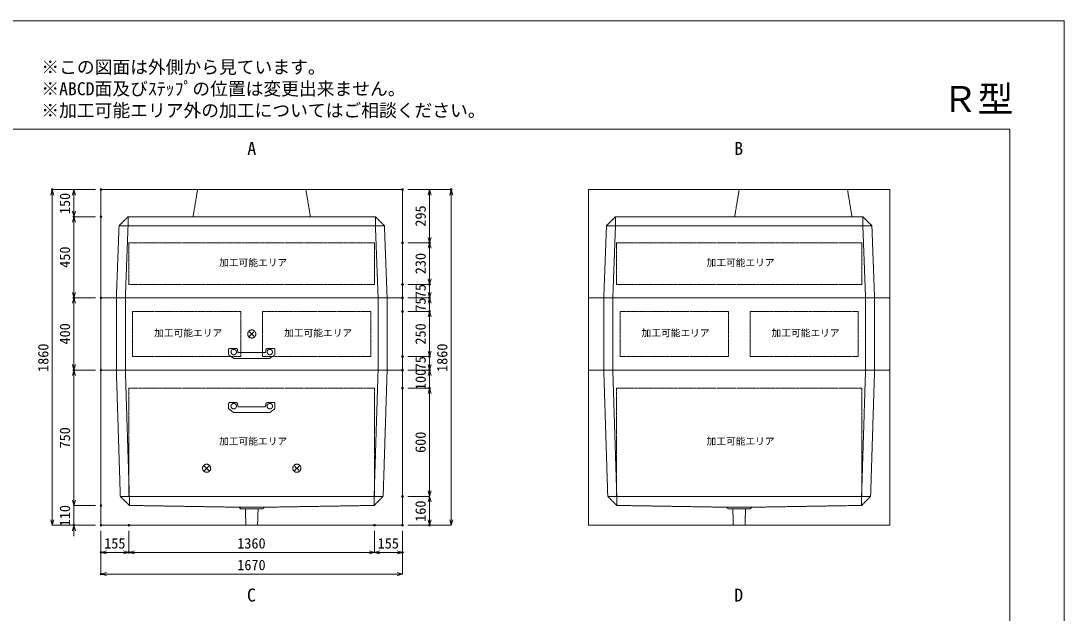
# Model space of a CAD drawing. Units: millimetres, scale not verified. Extents: x -4455 to 4455, y -3150 to 3150.
# Drawn here: x -1324 to 4455, y -132 to 3150 of the extents above; entities that cross this region are included whole.
import ezdxf
from ezdxf.enums import TextEntityAlignment as Align

# ---------------------------------------------------------------- set-up
doc = ezdxf.new("R2010")
doc.units = ezdxf.units.MM
doc.header["$LTSCALE"] = 20
doc.header["$PDMODE"] = 32
doc.header["$PDSIZE"] = 10
doc.linetypes.add('LONG_DASHED1', pattern=[7, 6, -1])
doc.linetypes.add('LONG_DOUBLE_CHAIN', pattern=[21.8, 18, -1, 0.6, -0.6, 0.6, -1])
for name, color, linetype, lineweight in [('0-0_D-TTL', 7, 'Continuous', 9), ('0-1_Defpoints', 7, 'Continuous', 9), ('0-3_D-TTL-TXT', 7, 'Continuous', 9), ('0-4_D-STR-TXT', 7, 'Continuous', 9), ('0-5_D-STR-DIM', 3, 'Continuous', 9), ('0-6_0', 7, 'Continuous', 9), ('0-7_D-STR', 7, 'LONG_DASHED1', 9), ('0-9_D-STR-STR3', 2, 'LONG_DASHED1', 9), ('0-A_D-STR-STR5', 1, 'LONG_DOUBLE_CHAIN', 9)]:
    doc.layers.add(name, color=color, linetype=linetype, lineweight=lineweight)
doc.styles.add('ＭＳ ゴシック', font='')
doc.styles.get('ＭＳ ゴシック').set_extended_font_data('MS Gothic')

# ---------------------------------------------------------------- blocks, each defined once
blk = doc.blocks.new('A$C4DE05FD1')
at = {"layer": '0-0_D-TTL', "color": 134}
for p, q in [((4000, 76000), (114800, 76000)), ((114800, 76000), (114800, 4000))]:
    blk.add_line(p, q, dxfattribs=at)
at = {"layer": '0-1_Defpoints', "color": 134}
for p, q in [((0, 84000), (118800, 84000)), ((118800, 84000), (118800, 0))]:
    blk.add_line(p, q, dxfattribs=at)
at = {"layer": '0-3_D-TTL-TXT', "style": 'ＭＳ ゴシック'}
for s, p in [('※この図面は外側から見ています。', (43260.9, 79815.7)), ('※ABCD面及びｽﾃｯﾌﾟの位置は変更出来ません。', (43260.9, 78215.7)), ('※加工可能エリア外の加工についてはご相談ください。', (43260.9, 76615.7))]:
    blk.add_text(s, height=962.2, dxfattribs=at).set_placement(p, align=Align.BOTTOM_LEFT)
blk = doc.blocks.new('_Open30')
at = {"layer": '0-6_0'}
blk.add_line((0, 0), (-20, 0), dxfattribs=at)
blk.add_lwpolyline([(-20, 5.36), (0, 0), (-20, -5.36)], dxfattribs=at)
blk = doc.blocks.new('A$C31CA379A')
at = {"layer": '0-4_D-STR-TXT', "style": 'ＭＳ ゴシック'}
for s, p in [('A', (-325.9, -2190.5)), ('B', (35638.6, -2190.5)), ('C', (-351.4, -35190.5)), ('D', (35638.6, -35190.5))]:
    blk.add_text(s, height=962.2, dxfattribs=at).set_placement(p, align=Align.BOTTOM_LEFT)
blk = doc.blocks.new('A$C27844A11')
at = {"layer": '0-9_D-STR-STR3'}
for p, q in [((-2560, 1000), (-2560, 453.5)), ((-2515.5, 370.3), (-2060.4, 33.6)), ((-2460, 1100), (-1758.4, 1100)), ((1949.4, 0), (-1949.4, 0)), ((-1559.2, 917.4), (-1542, 721.3)), ((1442.4, 630), (-1442.4, 630)), ((1559.2, 917.4), (1542, 721.3)), ((2460, 1100), (1758.4, 1100)), ((2515.5, 370.3), (2060.4, 33.6)), ((2560, 1000), (2560, 453.5))]:
    blk.add_line(p, q, dxfattribs=at)
for centre in [(-2000, 700), (2000, 700)]:
    blk.add_circle(centre, 300, dxfattribs=at)
for centre, radius, start, end in [((-2460, 1000), 100, 90, 180), ((-2460, 453.5), 100, 180, 236.30993), ((-1949.4, 200), 200, 236.30993, 270), ((-1758.4, 900), 200, 5, 90), ((-1442.4, 730), 100, 185, 270), ((1442.4, 730), 100, 270, 355), ((1758.4, 900), 200, 90, 175), ((1949.4, 200), 200, 270, 303.69007), ((2460, 1000), 100, 0, 90), ((2460, 453.5), 100, 303.69007, 0)]:
    blk.add_arc(centre, radius, start, end, dxfattribs=at)
blk = doc.blocks.new('A$C31D31BEA')
at = {"layer": '0-7_D-STR', "linetype": 'Continuous'}
for p, q in [((-16700, -8000), (-16700, 0)), ((16700, -8000), (-16700, -8000))]:
    blk.add_line(p, q, dxfattribs=at)
at = {"layer": '0-7_D-STR'}
for p, q in [((-15000, 0), (-15000, -8000)), ((-14000, 0), (-14000, -8000)), ((14000, 0), (14000, -8000)), ((15000, 0), (15000, -8000))]:
    blk.add_line(p, q, dxfattribs=at)
at = {"layer": '0-7_D-STR', "linetype": 'Continuous'}
blk.add_lwpolyline([(16700, -8000), (16700, 0), (-16700, 0)], dxfattribs=at)
at = {"layer": '0-A_D-STR-STR5'}
for points in [[(-1200, -1500), (-13200, -1500), (-13200, -6500)], [(-1200, -1500), (-1200, -6500), (-13200, -6500)], [(1200, -1500), (13200, -1500), (13200, -6500)], [(1200, -1500), (1200, -6500), (13200, -6500)]]:
    blk.add_lwpolyline(points, dxfattribs=at)
blk = doc.blocks.new('A$C4A6E2F42')
at = {"layer": '0-7_D-STR', "linetype": 'Continuous'}
for p, q in [((-16700, -17200), (-16700, 0)), ((-16700, 0), (16700, 0)), ((16700, -17200), (16700, 0)), ((-16700, -17200), (16700, -17200))]:
    blk.add_line(p, q, dxfattribs=at)
at = {"layer": '0-7_D-STR'}
for p, q in [((-15000, 0), (-14560, -14000)), ((-14000, 0), (-13560, -14000)), ((14000, 0), (13560, -14000)), ((15000, 0), (14560, -14000)), ((-13560, -15000), (-14560, -14000)), ((-14560, -14000), (14560, -14000)), ((-13560, -15000), (-13560, -14000)), ((-13560, -15000), (-1400, -15200)), ((13560, -15000), (1400, -15200)), ((13560, -15000), (14560, -14000)), ((13560, -15000), (13560, -14000)), ((1400, -15200), (-1400, -15200)), ((-1200, -15380), (-1400, -15200)), ((1200, -15380), (-1200, -15380)), ((-646.9, -17200), (-705, -15380)), ((646.9, -17200), (705, -15380)), ((1200, -15380), (1400, -15200))]:
    blk.add_line(p, q, dxfattribs=at)
at = {"layer": '0-A_D-STR-STR5'}
for points in [[(13600, -2000), (-13600, -2000), (-13600, -14000)], [(13600, -2000), (13600, -14000), (-13600, -14000)]]:
    blk.add_lwpolyline(points, dxfattribs=at)
blk = doc.blocks.new('A$Cbdf789b1')
at = {"layer": '0-7_D-STR', "linetype": 'Continuous'}
for p, q in [((-16700, 0), (-16700, 12000)), ((-16700, 12000), (16700, 12000)), ((16700, 12000), (16700, 0)), ((-16700, 0), (16700, 0))]:
    blk.add_line(p, q, dxfattribs=at)
at = {"layer": '0-7_D-STR'}
for p, q in [((-6000, 12000), (-6500, 9000)), ((6000, 12000), (6500, 9000)), ((-14700, 8000), (-13700, 9000)), ((-13700, 9000), (13700, 9000)), ((-13700, 8000), (-13700, 9000)), ((14700, 8000), (13700, 9000)), ((13700, 8000), (13700, 9000)), ((-14700, 8000), (-15000, 0)), ((-14700, 8000), (14700, 8000)), ((-13700, 8000), (-14000, 0)), ((13700, 8000), (14000, 0)), ((14700, 8000), (15000, 0))]:
    blk.add_line(p, q, dxfattribs=at)
at = {"layer": '0-A_D-STR-STR5'}
for p, q in [((-13600, 6100), (-13600, 1500)), ((13600, 6100), (-13600, 6100))]:
    blk.add_line(p, q, dxfattribs=at)
blk.add_lwpolyline([(13600, 6100), (13600, 1500), (-13600, 1500)], dxfattribs=at)
blk = doc.blocks.new('A$C4375c125')
at = {"layer": '0-7_D-STR', "linetype": 'Continuous'}
for p, q in [((-16700, 0), (-16700, 12000)), ((-16700, 12000), (16700, 12000)), ((16700, 12000), (16700, 0)), ((-16700, 0), (16700, 0))]:
    blk.add_line(p, q, dxfattribs=at)
at = {"layer": '0-7_D-STR'}
for p, q in [((0, 12000), (-500, 9000)), ((12000, 12000), (12500, 9000)), ((-14700, 8000), (-13700, 9000)), ((-13700, 9000), (13700, 9000)), ((-13700, 8000), (-13700, 9000)), ((14700, 8000), (13700, 9000)), ((13700, 8000), (13700, 9000)), ((-14700, 8000), (-15000, 0)), ((-14700, 8000), (14700, 8000)), ((-13700, 8000), (-14000, 0)), ((13700, 8000), (14000, 0)), ((14700, 8000), (15000, 0))]:
    blk.add_line(p, q, dxfattribs=at)
at = {"layer": '0-A_D-STR-STR5'}
for p, q in [((-13600, 6100), (-13600, 1500)), ((13600, 6100), (-13600, 6100))]:
    blk.add_line(p, q, dxfattribs=at)
blk.add_lwpolyline([(13600, 6100), (13600, 1500), (-13600, 1500)], dxfattribs=at)
blk = doc.blocks.new('A$C1C640AAB')
at = {"layer": '0-A_D-STR-STR5'}
for p, q in [((-318.2, -318.2), (318.2, 318.2)), ((-318.2, 318.2), (318.2, -318.2))]:
    blk.add_line(p, q, dxfattribs=at)
blk.add_circle((0, 0), 450, dxfattribs=at)
blk = doc.blocks.new('A$C561e7c69')
at = {"layer": '0-7_D-STR'}
blk.add_blockref('A$C31D31BEA', (0, 0), dxfattribs=at)
at = {"layer": '0-A_D-STR-STR5'}
blk.add_blockref('A$C1C640AAB', (0, -4000), dxfattribs=at)
blk = doc.blocks.new('A$Ccfbfa833')
at = {"layer": '0-7_D-STR'}
blk.add_blockref('A$C4A6E2F42', (0, 0), dxfattribs=at)
at = {"layer": '0-A_D-STR-STR5'}
for p in [(-5000, -10880), (5000, -10880)]:
    blk.add_blockref('A$C1C640AAB', p, dxfattribs=at)

msp = doc.modelspace()

# ---------------------------------------------------------------- linework, layer by layer
at = {"layer": '0-1_Defpoints'}
for p in [(-1150, 2215), (-880, 2215), (-880, 2215), (790, 2215), (790, 2215), (1060, 2215), (-1030, 2065), (-880, 2065), (790, 1920), (940, 1920), (790, 1690), (790, 1690), (940, 1690), (-1030, 1615), (-880, 1615), (-880, 1615), (790, 1615), (790, 1615), (940, 1615), (790, 1540), (790, 1540), (940, 1540), (790, 1290), (940, 1290), (-1030, 1215), (-880, 1215), (790, 1215), (790, 1215), (940, 1215), (790, 1115), (940, 1115), (-880, 465), (790, 515), (-1030, 355), (-880, 355), (-880, 355), (-880, 355), (-725, 355), (635, 355), (790, 355), (790, 355), (790, 355), (940, 355), (-880, 205), (-725, 205), (790, 205), (-880, 85)]:
    msp.add_point(p, dxfattribs=at)
at = {"layer": '0-5_D-STR-DIM'}
for p, q in [((-910, 2215), (-1150, 2215)), ((-910, 2215), (-1030, 2215)), ((820, 2215), (940, 2215)), ((820, 2215), (1060, 2215)), ((-1150, 385), (-1150, 2185)), ((-1030, 2185), (-1030, 2095)), ((940, 2185), (940, 1950)), ((1060, 385), (1060, 2185)), ((-910, 2065), (-1030, 2065)), ((-910, 2065), (-1030, 2065)), ((-1030, 1645), (-1030, 2035)), ((820, 1920), (940, 1920)), ((820, 1920), (940, 1920)), ((940, 1720), (940, 1890)), ((940, 1720), (940, 1750)), ((820, 1690), (940, 1690)), ((820, 1690), (940, 1690)), ((940, 1615), (940, 1690)), ((940, 1645), (940, 1675)), ((-910, 1615), (-1030, 1615)), ((-910, 1615), (-1030, 1615)), ((-1030, 1245), (-1030, 1585)), ((820, 1615), (940, 1615)), ((820, 1615), (940, 1615)), ((940, 1540), (940, 1615)), ((940, 1585), (940, 1555)), ((820, 1540), (940, 1540)), ((820, 1540), (940, 1540)), ((940, 1320), (940, 1510)), ((940, 1510), (940, 1480)), ((940, 1320), (940, 1350)), ((820, 1290), (940, 1290)), ((820, 1290), (940, 1290)), ((940, 1215), (940, 1290)), ((940, 1245), (940, 1275)), ((-910, 1215), (-1030, 1215)), ((-910, 1215), (-1030, 1215)), ((820, 1215), (940, 1215)), ((820, 1215), (940, 1215)), ((940, 1115), (940, 1215)), ((-1030, 495), (-1030, 1185)), ((940, 1185), (940, 1155)), ((820, 1115), (940, 1115)), ((820, 1115), (940, 1115)), ((940, 1085), (940, 1055)), ((940, 545), (940, 1085)), ((-1030, 495), (-1030, 525)), ((-910, 465), (-1030, 465)), ((-910, 465), (-1030, 465)), ((-1030, 465), (-1030, 355)), ((820, 515), (940, 515)), ((820, 515), (940, 515)), ((940, 485), (940, 385)), ((-910, 355), (-1150, 355)), ((-910, 355), (-1030, 355)), ((820, 355), (940, 355)), ((820, 355), (1060, 355)), ((-1030, 325), (-1030, 295)), ((-880, 325), (-880, 85)), ((-880, 325), (-880, 205)), ((-725, 325), (-725, 205)), ((-725, 325), (-725, 205)), ((635, 325), (635, 205)), ((635, 325), (635, 205)), ((790, 325), (790, 205)), ((790, 325), (790, 85)), ((-755, 205), (-850, 205)), ((605, 205), (-695, 205)), ((665, 205), (760, 205)), ((760, 85), (-850, 85))]:
    msp.add_line(p, q, dxfattribs=at)

# ---------------------------------------------------------------- block references
at = {"layer": '0-0_D-TTL', "xscale": 0.075, "yscale": 0.075}
msp.add_blockref('A$C4DE05FD1', (-4455, -3150), dxfattribs=at)
at = {"layer": '0-4_D-STR-TXT', "xscale": 0.075, "yscale": 0.075}
msp.add_blockref('A$C31CA379A', (-45, 2550), dxfattribs=at)
at = {"layer": '0-5_D-STR-DIM', "xscale": 1.5, "yscale": 1.5}
for p, rotation in [((-1150, 2215), 90), ((-1030, 2215), 90), ((940, 2215), 90), ((1060, 2215), 90), ((-1030, 2065), 270), ((-1030, 2065), 90), ((940, 1920), 270), ((940, 1920), 90), ((940, 1690), 270), ((940, 1690), 270), ((-1030, 1615), 270), ((940, 1615), 270), ((-1030, 1615), 90), ((940, 1615), 90), ((940, 1540), 90), ((940, 1540), 90), ((940, 1290), 270), ((940, 1290), 270), ((-1030, 1215), 270), ((-1030, 1215), 90), ((940, 1215), 270), ((940, 1215), 90), ((940, 1115), 90), ((940, 1115), 90), ((940, 515), 270), ((-1030, 465), 270), ((-1030, 465), 270), ((940, 515), 90), ((-1150, 355), 270), ((-1030, 355), 90), ((940, 355), 270), ((1060, 355), 270), ((-880, 205), 180), ((-725, 205), 180), ((635, 205), 180), ((-880, 85), 180)]:
    msp.add_blockref('_Open30', p, dxfattribs=dict(at, rotation=rotation))
for p in [(-725, 205), (635, 205), (790, 205), (790, 85)]:
    msp.add_blockref('_Open30', p, dxfattribs=at)
at = {"layer": '0-7_D-STR', "xscale": 0.05, "yscale": 0.05}
for name, p in [('A$Cbdf789b1', (-45, 1615)), ('A$C4375c125', (2655, 1615)), ('A$C561e7c69', (-45, 1615)), ('A$C31D31BEA', (2655, 1615)), ('A$Ccfbfa833', (-45, 1215)), ('A$C4A6E2F42', (2655, 1215))]:
    msp.add_blockref(name, p, dxfattribs=at)
at = {"layer": '0-9_D-STR-STR3', "xscale": 0.05, "yscale": 0.05}
for p in [(-45, 1280), (-45, 980)]:
    msp.add_blockref('A$C27844A11', p, dxfattribs=at)

# ---------------------------------------------------------------- texts
at = {"layer": '0-3_D-TTL-TXT', "style": 'ＭＳ ゴシック'}
msp.add_text('Ｒ型', height=144.3, dxfattribs=at).set_placement((3779.41, 2601.82), align=Align.BOTTOM_LEFT)
at = {"layer": '0-5_D-STR-DIM', "style": 'ＭＳ ゴシック'}
for s, p in [('150', (-1033.9, 2079.22)), ('295', (936.1, 2009.48)), ('450', (-1033.9, 1781.8)), ('230', (936.1, 1746.2)), ('75', (936.1, 1613.38)), ('75', (936.1, 1538.38)), ('400', (-1033.9, 1356.8)), ('250', (936.1, 1356.2)), ('1860', (-1153.9, 1204.72)), ('1860', (1056.1, 1204.72)), ('75', (936.1, 1213.38)), ('100', (936.1, 1104.22)), ('750', (-1033.9, 780.6)), ('600', (936.1, 755.9)), ('110', (-1033.9, 349.22)), ('160', (936.1, 374.22))]:
    msp.add_text(s, height=57.77, rotation=90, dxfattribs=at).set_placement(p, align=Align.BOTTOM_LEFT)
for s, p in [('155', (-862.5, 208.9)), ('1360', (-125.28, 208.9)), ('155', (652.5, 208.9)), ('1670', (-125.28, 88.9))]:
    msp.add_text(s, height=57.77, dxfattribs=at).set_placement(p, align=Align.BOTTOM_LEFT)
at = {"layer": '0-A_D-STR-STR5', "style": 'ＭＳ ゴシック'}
for p in [(-225.48, 1779.75), (2474.52, 1779.75), (-585.48, 1389.75), (134.52, 1389.75), (2114.52, 1389.75), (2834.52, 1389.75), (-225.48, 789.75), (2474.52, 789.75)]:
    msp.add_text('加工可能エリア', height=38.42, dxfattribs=at).set_placement(p, align=Align.BOTTOM_LEFT)

doc.saveas('drawing.dxf')
